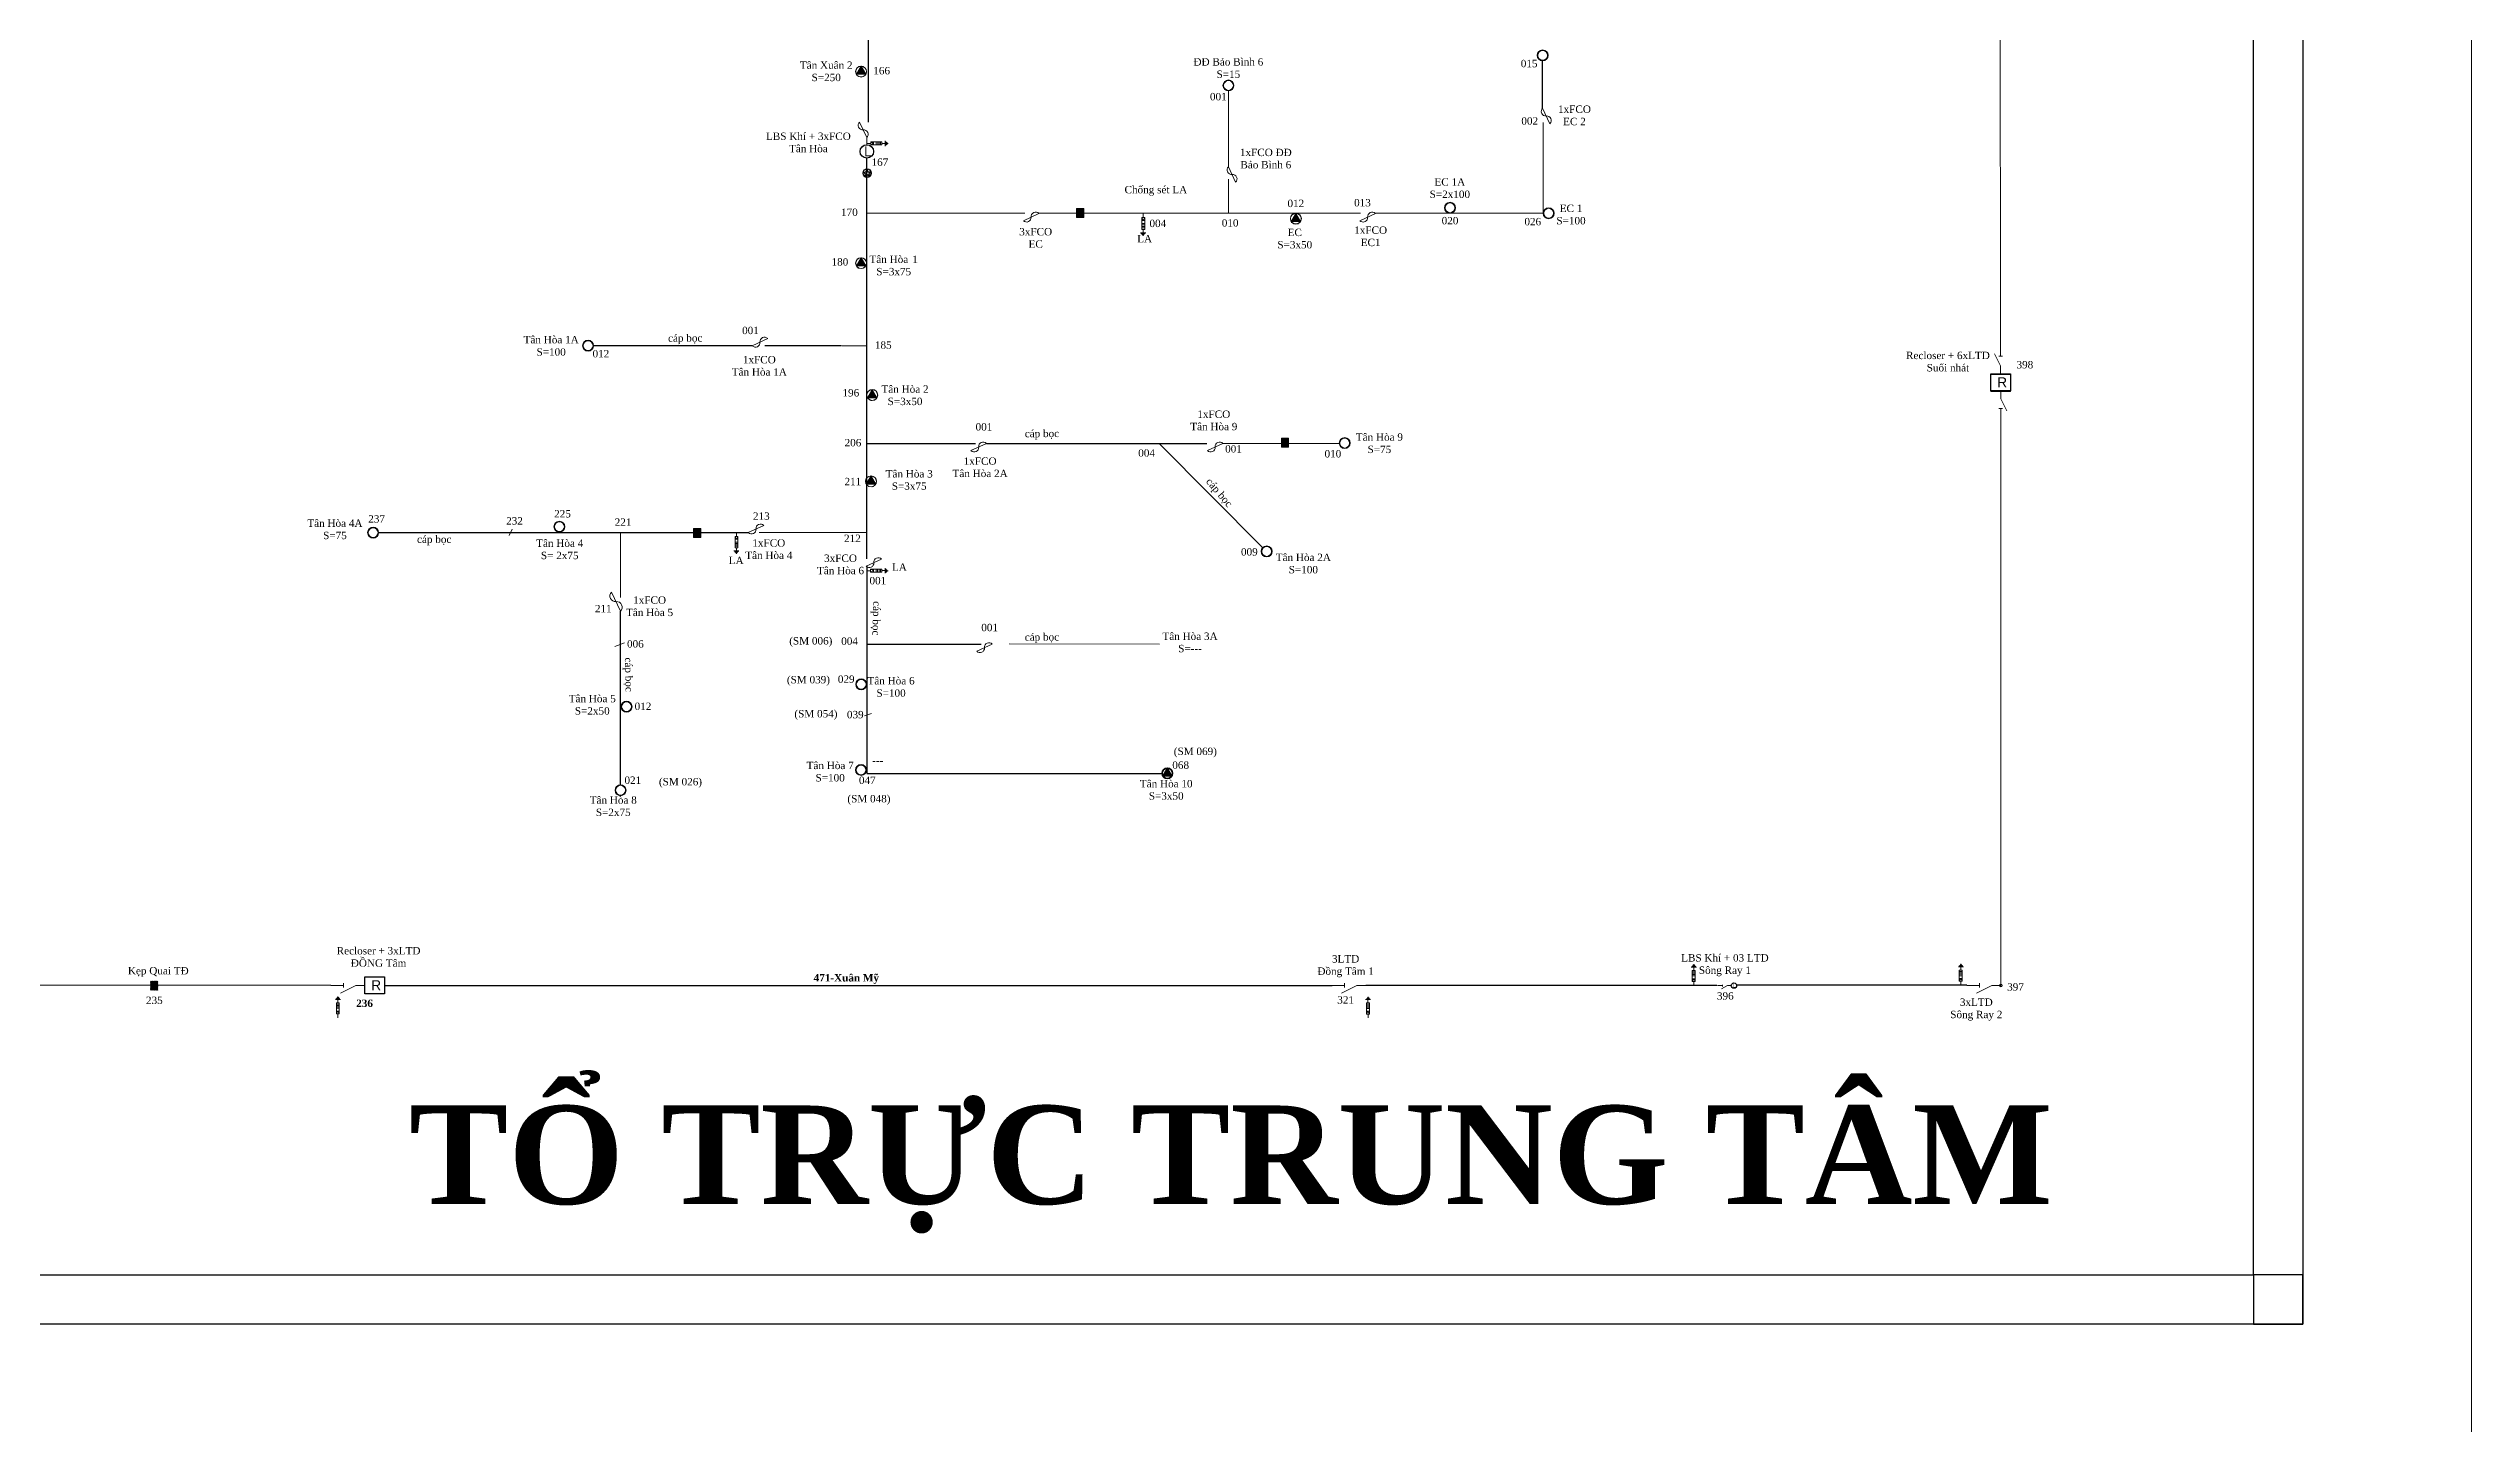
# Model space of a CAD drawing. Header units: inches. Extents: x 4393 to 9189, y -189 to 2360.
# Drawn here: x 8357.2 to 8603.2, y 981.4 to 1121 of the extents above; entities that cross this region are included whole.
import ezdxf
from ezdxf.enums import TextEntityAlignment as Align

# ---------------------------------------------------------------- set-up
doc = ezdxf.new("R2010")
doc.units = ezdxf.units.IN
doc.header["$MEASUREMENT"] = 0
for name, color, linetype, lineweight in [('Day 22kV', 1, 'Continuous', 25), ('TBA', 5, 'Continuous', 18), ('Text', 7, 'Continuous', 15), ('Thiet bi', 3, 'Continuous', 18)]:
    doc.layers.add(name, color=color, linetype=linetype, lineweight=lineweight)
doc.layers.add('TEXT477TANPHU', color=7, linetype='Continuous')
doc.styles.get("Standard").update_dxf_attribs({"font": 'arial.ttf'})
doc.styles.add('TimeNRoman', font='times.ttf')
doc.styles.add('TimeNRoman-B', font='timesbd.ttf')

# ---------------------------------------------------------------- blocks, each defined once
blk = doc.blocks.new('TBA 3P')
h = blk.add_hatch(color=4)
h.set_gradient(color1=(0, 0, 255), one_color=1, tint=1, name='INVSPHERICAL')
h.paths.add_polyline_path([(-0.01, 1.58), (0, 1.6, 0.414214), (-0.8, 0.8, 0.131652), (-0.69, 0.4), (-0.68, 0.42, -0.12747), (-0.78, 0.8, -0.409402)])
h = blk.add_hatch(color=4)
h.set_gradient(color1=(0, 0, 255), one_color=1, tint=1, name='INVSPHERICAL')
h.paths.add_polyline_path([(0.8, 0.8, 1), (-0.8, 0.8, 1)])
h.paths.add_polyline_path([(-0.78, 0.8, -1), (0.78, 0.8, -1)], flags=16)
h = blk.add_hatch()
h.set_pattern_fill('AR-HBONE', color=4, scale=0.25, style=0)
h.paths.add_polyline_path([(0.69, 0.4), (0.67, 0.4, -0.566432), (-0.67, 0.4), (-0.69, 0.4, 0.57735)])
h = blk.add_hatch(color=4)
h.set_gradient(color1=(0, 0, 255), one_color=1, tint=1, name='SPHERICAL')
h.paths.add_polyline_path([(0, 1.6), (0.01, 1.58, -0.409402), (0.78, 0.8, -0.12747), (0.68, 0.42), (0.69, 0.4, 0.131652), (0.8, 0.8, 0.414214)])
at = {"color": 0}
blk.add_lwpolyline([(0, 1.6, 0, 1.39, 0), (0, 0.4, 0, 0, 0)], format="xyseb", dxfattribs=at)
blk.add_lwpolyline([(-0.69, 0.4), (0.69, 0.4), (0, 1.6)], close=True, dxfattribs=at)
for radius in [0.8, 0.778]:
    blk.add_circle((0, 0.8), radius, dxfattribs=at)
blk = doc.blocks.new('TBA 1P')
h = blk.add_hatch(color=4)
h.set_gradient(color1=(0, 0, 255), one_color=1, tint=1, name='SPHERICAL')
h.paths.add_polyline_path([(0.8, 0.8, 1), (-0.8, 0.8, 1)])
h.paths.add_polyline_path([(-0.77, 0.8, -1), (0.77, 0.8, -1)], flags=16)
at = {"color": 0}
for radius in [0.8, 0.769, 0.759, 0.759, 0.748, 0.737, 0.726, 0.715]:
    blk.add_circle((0, 0.8), radius, dxfattribs=at)
blk = doc.blocks.new('FCO')
at = {"color": 0}
blk.add_lwpolyline([(0, 0, 0.707499), (1.13, 0.53, -0.707499), (2.26, 1.05, -5.301682)], format="xyb", dxfattribs=at)
blk.add_lwpolyline([(0, 0), (2.26, 1.05)], dxfattribs=at)
blk = doc.blocks.new('LA')
at = {"color": 0}
for p, q in [((0.33, -2.28), (0.53, -2.69)), ((0.33, -2.28), (0.74, -2.28)), ((0.33, -3.92), (0.33, -2.28)), ((0.33, -2.69), (0.74, -2.69)), ((0.33, -3.1), (0.74, -3.1)), ((0.33, -3.3), (0.74, -3.3)), ((0.52, -1.72), (0.52, -2.28)), ((0.53, -2.69), (0.74, -2.28)), ((0.74, -2.28), (0.74, -3.92)), ((0.88, -4.39), (0.14, -4.39)), ((0.22, -4.48), (0.8, -4.48)), ((0.3, -4.58), (0.72, -4.58)), ((0.33, -3.51), (0.74, -3.51)), ((0.33, -3.71), (0.74, -3.71)), ((0.74, -3.92), (0.33, -3.92)), ((0.38, -4.67), (0.64, -4.67)), ((0.46, -4.77), (0.56, -4.77)), ((0.53, -3.92), (0.53, -4.39))]:
    blk.add_line(p, q, dxfattribs=at)
blk = doc.blocks.new('ALTD')
at = {"color": 0}
for points in [[(3.38, 1.08), (1.27, 0), (0, 0)], [(2.99, 0.31), (2.99, -0.31)], [(2.99, 0), (4.73, 0)]]:
    blk.add_lwpolyline(points, dxfattribs=at)
blk = doc.blocks.new('ngoi sao')
at = {"layer": 'Day 22kV', "color": 1}
for p, q in [((7789, 2470), (7804, 2475)), ((7804, 2465), (7789, 2470)), ((7804, 2475), (7804, 2490)), ((7804, 2490), (7812, 2478)), ((7804, 2450), (7804, 2465)), ((7812, 2462), (7804, 2450)), ((7812, 2478), (7827, 2482)), ((7827, 2458), (7812, 2462)), ((7827, 2482), (7818, 2470)), ((7818, 2470), (7827, 2458))]:
    blk.add_line(p, q, dxfattribs=at)
blk = doc.blocks.new('báo sự cố')
at = {"layer": 'Day 22kV', "color": 1, "xscale": 0.1313280000002237, "yscale": 0.1313280000002237, "zscale": 0.1313280000002237}
blk.add_blockref('ngoi sao', (6759.6, 2134.3, 3), dxfattribs=at)
at = {"layer": 'TBA', "xscale": 3.449999999999818, "yscale": 3.449999999999818, "zscale": 3.449999999999818, "rotation": 90}
blk.add_blockref('TBA 1P', (7788, 2458.8), dxfattribs=at)
blk = doc.blocks.new('Re')
at = {"layer": 'Day 22kV', "color": 0}
blk.add_lwpolyline([(1873.3, 178.6), (1883.3, 178.6), (1883.3, 170.1), (1873.3, 170.1)], close=True, dxfattribs=at)
at = {"layer": 'TEXT477TANPHU', "color": 7, "true_color": 0xffffff, "insert": (1876.5, 176.9), "char_height": 5, "attachment_point": 1}
blk.add_mtext_dynamic_manual_height_columns('R', width=1.151, gutter_width=1, heights=[0], dxfattribs=at)
blk = doc.blocks.new('LBS khí')
blk.add_circle((1.1, -1.1), 3.4)
at = {"layer": 'TEXT477TANPHU', "color": 7, "true_color": 0xffffff, "insert": (-0.3, 1.4), "char_height": 5, "attachment_point": 1}
blk.add_mtext_dynamic_manual_height_columns('L', width=1.151, gutter_width=1, heights=[0], dxfattribs=at)
blk = doc.blocks.new('4')
at = {"layer": 'Day 22kV', "color": 6}
for p, q in [((1149, 841), (1149, 0)), ((1149, 0), (0, 0))]:
    blk.add_line(p, q, dxfattribs=at)
blk = doc.blocks.new('7')
at = {"layer": 'Day 22kV', "color": 6}
for p, q in [((10, 10), (0, 10)), ((0, 10), (0, 0)), ((10, 0), (10, 10)), ((0, 0), (10, 0))]:
    blk.add_line(p, q, dxfattribs=at)
blk = doc.blocks.new('11')
at = {"layer": 'Day 22kV', "color": 6}
blk.add_lwpolyline([(1138.99, 829.51), (10, 829.49), (10, 8.51), (1138.99, 8.51), (1138.99, 829.51)], dxfattribs=at)
for name, p in [('4', (0, -1.49)), ('7', (1138.99, -1.49))]:
    blk.add_blockref(name, p, dxfattribs=at)

msp = doc.modelspace()

# ---------------------------------------------------------------- hatches: boundary and pattern name
at = {"layer": 'Text', "lineweight": 15}
h = msp.add_hatch(dxfattribs=at)
h.set_pattern_fill('ANSI38', color=4, scale=0.5, style=0)
h.set_pattern_definition([(45, (8318.58646, 216.46735), (-0.044194174, 0.044194174), []), (135, (8318.58646, 216.46735), (-0.1325825215, 0.044194174), [0.15625, -0.09375])])
h.paths.add_polyline_path([(8462.3, 1104.77), (8461.57, 1104.77), (8461.57, 1103.87), (8462.3, 1103.87)])
h = msp.add_hatch(dxfattribs=at)
h.set_pattern_fill('ANSI38', color=4, scale=0.5, style=0)
h.set_pattern_definition([(45, (8339.380817, 193.16324), (-0.044194174, 0.044194174), []), (135, (8339.380817, 193.16324), (-0.1325825215, 0.044194174), [0.15625, -0.09375])])
h.paths.add_polyline_path([(8483.09, 1081.47), (8482.36, 1081.47), (8482.36, 1080.56), (8483.09, 1080.56)])
h = msp.add_hatch(dxfattribs=at)
h.set_pattern_fill('ANSI38', color=4, scale=0.5, style=0)
h.set_pattern_definition([(45, (8279.71678, 184.004016), (-0.044194174, 0.044194174), []), (135, (8279.71678, 184.004016), (-0.1325825215, 0.044194174), [0.15625, -0.09375])])
h.paths.add_polyline_path([(8423.43, 1072.31), (8422.7, 1072.31), (8422.7, 1071.4), (8423.43, 1071.4)])
h = msp.add_hatch(dxfattribs=at)
h.set_pattern_fill('ANSI38', color=4, scale=0.5, style=0)
h.set_pattern_definition([(45, (8224.5979, 138.034035), (-0.044194174, 0.044194174), []), (135, (8224.5979, 138.034035), (-0.1325825215, 0.044194174), [0.15625, -0.09375])])
h.paths.add_polyline_path([(8368.31, 1026.34), (8367.58, 1026.34), (8367.58, 1025.43), (8368.31, 1025.43)])

# ---------------------------------------------------------------- linework, layer by layer
at = {"lineweight": 15}
msp.add_circle((8440.28, 1110.58), 0.684, dxfattribs=at)
at = {"layer": 'Day 22kV', "color": 5, "lineweight": 15}
msp.add_line((8508.93, 1104.3), (8508.93, 1113.51), dxfattribs=at)
at = {"layer": 'Day 22kV', "color": 6, "lineweight": 15}
msp.add_line((8555.38, 1025.77), (8555.38, 1083.49), dxfattribs=at)
at = {"layer": 'Day 22kV', "color": 6, "lineweight": 30}
for p, q in [((8526.55, 1025.89), (8490.93, 1025.9)), ((8551.95, 1025.94), (8528.57, 1025.95))]:
    msp.add_line(p, q, dxfattribs=at)
at = {"layer": 'Day 22kV', "color": 5, "lineweight": 30}
for points in [[(8440.43, 1250.83), (8440.41, 1113.55)], [(8508.88, 1114.97), (8508.88, 1119.77)], [(8440.28, 1069.22), (8440.28, 1109.89)], [(8428.65, 1090.85), (8412.55, 1090.85)], [(8437.7, 1090.85), (8429.94, 1090.85)], [(8440.28, 1080.94), (8451.31, 1080.94)], [(8452.42, 1080.94), (8474.8, 1080.94)], [(8469.94, 1080.94), (8480.49, 1070.34)], [(8390.73, 1071.88), (8428.25, 1071.88)], [(8440.28, 1068.47), (8440.28, 1047.44)], [(8415.28, 1046.28), (8415.28, 1063.9)], [(8440.34, 1060.57), (8451.9, 1060.57)], [(8440.28, 1047.44), (8470.22, 1047.44)]]:
    msp.add_lwpolyline(points, dxfattribs=at)
at = {"layer": 'Day 22kV', "lineweight": 15}
msp.add_lwpolyline([(8555.21, 1236.44), (8555.37, 1090.8)], dxfattribs=at)
at = {"layer": 'Day 22kV', "color": 5, "lineweight": 15}
for points in [[(8476.99, 1109.02), (8476.99, 1116.72)], [(8440.28, 1111.98), (8440.28, 1111.26)], [(8476.99, 1104.3), (8476.99, 1107.75)], [(8440.28, 1104.3), (8456.32, 1104.3)], [(8457.76, 1104.3), (8490.39, 1104.3)], [(8491.91, 1104.3), (8508.93, 1104.3)], [(8440.28, 1090.85), (8437.77, 1090.85)], [(8476.42, 1080.94), (8488.23, 1080.94)], [(8415.28, 1071.94), (8415.28, 1065.28)], [(8440.28, 1071.88), (8429.36, 1071.88)], [(8454.72, 1060.58), (8470, 1060.57)]]:
    msp.add_lwpolyline(points, dxfattribs=at)
at = {"layer": 'Day 22kV', "color": 0, "lineweight": 15}
for points in [[(8554.37, 1087.92), (8556.38, 1087.92), (8556.38, 1086.21), (8554.37, 1086.21)], [(8389.32, 1026.77), (8391.33, 1026.77), (8391.33, 1025.05), (8389.32, 1025.05)]]:
    msp.add_lwpolyline(points, close=True, dxfattribs=at)
at = {"layer": 'Day 22kV', "color": 30, "lineweight": 30}
for points in [[(8385.89, 1025.91), (8338.32, 1025.92)], [(8391.33, 1025.91), (8487.5, 1025.91)]]:
    msp.add_lwpolyline(points, dxfattribs=at)
at = {"layer": 'Day 22kV', "color": 4, "lineweight": 15}
msp.add_circle((8555.38, 1025.91), 0.135, dxfattribs=at)
at = {"layer": 'Text', "color": 4, "lineweight": 15}
for p, q in [((8403.98, 1071.59), (8404.29, 1072.24)), ((8414.71, 1060.33), (8415.67, 1060.7)), ((8440.03, 1053.29), (8440.74, 1053.52))]:
    msp.add_line(p, q, dxfattribs=at)
at = {"layer": 'Text', "color": 4}
msp.add_lwpolyline([(7959.2, 1504.68), (8603.17, 1504.68), (8603.17, 425.7), (7959.2, 425.7)], close=True, dxfattribs=at)
at = {"layer": 'Text', "color": 4, "lineweight": 15}
for points in [[(8461.57, 1104.77), (8462.3, 1104.77), (8462.3, 1103.87), (8461.57, 1103.87)], [(8482.36, 1081.47), (8483.09, 1081.47), (8483.09, 1080.56), (8482.36, 1080.56)], [(8422.7, 1072.31), (8423.43, 1072.31), (8423.43, 1071.4), (8422.7, 1071.4)]]:
    msp.add_lwpolyline(points, close=True, dxfattribs=at)

# ---------------------------------------------------------------- block references
at = {"color": 0, "lineweight": 15}
for p, xscale, yscale, zscale in [((8440.06, 1110.8), 0.2015999999994165, 0.2015999999998712, 0.2016), ((8528.21, 1025.98), 0.080806488741473, 0.08080648874101826, 0.08080648874111647)]:
    msp.add_blockref('LBS khí', p, dxfattribs=dict(at, xscale=xscale, yscale=yscale, zscale=zscale))
at = {"layer": 'Day 22kV', "color": 6, "lineweight": 30, "xscale": 0.5, "yscale": 0.5, "zscale": 0.5}
msp.add_blockref('11', (8011.55, 992.26), dxfattribs=at)
at = {"layer": 'Day 22kV', "color": 6, "lineweight": 15, "xscale": 0.1612799999996704, "yscale": 0.161279999999806, "zscale": 0.1612800000000109, "rotation": 345.0685828217896}
msp.add_blockref('báo sự cố', (7124.92, 1048.74), dxfattribs=at)
at = {"layer": 'Day 22kV', "color": 0, "lineweight": 15, "xscale": 0.2015999999994165, "yscale": 0.2015999999998712, "zscale": 0.2016}
for p in [(8176.71, 1051.98), (8011.66, 990.77)]:
    msp.add_blockref('Re', p, dxfattribs=at)
at = {"layer": 'TBA', "lineweight": 15, "yscale": 0.6955199999999877, "zscale": 0.6955200000001468}
for name, p, xscale in [('TBA 3P', (8439.7, 1118.13), 0.6955200000002151), ('TBA 1P', (8508.88, 1119.77), 0.6955200000002151), ('TBA 1P', (8476.99, 1116.72), 0.6955200000002151), ('TBA 3P', (8483.83, 1103.2), 0.6955200000002151), ('TBA 1P', (8499.48, 1104.3), 0.6955200000002151), ('TBA 1P', (8509.49, 1103.75), 0.6955200000002151), ('TBA 3P', (8439.7, 1098.68), 0.6955200000002151), ('TBA 1P', (8411.99, 1090.3), 0.6955200000002151), ('TBA 3P', (8440.83, 1085.29), 0.6955200000002151), ('TBA 1P', (8488.79, 1080.41), 0.6955200000002151), ('TBA 3P', (8440.71, 1076.52), 0.6955200000002151), ('TBA 1P', (8390.17, 1071.32), 0.6955200000002151), ('TBA 1P', (8409.08, 1071.92), 0.6955200000002151), ('TBA 1P', (8480.87, 1069.41), 0.6955200000002151), ('TBA 1P', (8439.71, 1055.92), 0.6955200000002151), ('TBA 1P', (8415.89, 1053.65), -0.6955200000002151), ('TBA 1P', (8439.69, 1047.23), 0.6955200000002151), ('TBA 3P', (8470.78, 1046.88), -0.6955200000002151), ('TBA 1P', (8470.78, 1046.88), -0.6955200000002151), ('TBA 1P', (8415.28, 1045.17), -0.6955200000002151)]:
    msp.add_blockref(name, p, dxfattribs=dict(at, xscale=xscale))
at = {"layer": 'Thiet bi', "lineweight": 15}
for name, p, xscale, yscale, zscale, rotation in [('FCO', (8508.88, 1114.97), 0.6955199999999877, 0.6955199999999877, 0.6955200000001468, 270), ('FCO', (8440.28, 1111.98), 0.6955199999999877, 0.6955199999999877, 0.6955200000001468, 90), ('LA', (8439.09, 1111.03), 0.6955199999999877, 0.6955199999999877, 0.6955200000001468, 90), ('FCO', (8476.99, 1109.02), 0.6955199999999877, 0.6955199999999877, 0.6955200000001468, 270), ('FCO', (8457.74, 1104.28), 0.6955200000002151, 0.6955199999999877, 0.6955200000001468, 180), ('FCO', (8491.9, 1104.28), 0.6955200000002151, 0.6955199999999877, 0.6955200000001468, 180), ('ALTD', (8555.37, 1088.06), 0.5796000000000276, 0.5796000000000276, 0.5796000000000001, 90), ('ALTD', (8555.38, 1086.21), 0.5796000000000276, 0.5796000000000276, 0.5796000000000001, 270), ('FCO', (8452.42, 1080.94), 0.6955200000002151, 0.6955199999999877, 0.6955200000001468, 180), ('FCO', (8476.42, 1080.94), 0.6955200000002151, 0.6955199999999877, 0.6955200000001468, 180), ('FCO', (8441.78, 1069.2), 0.6955200000002151, 0.6955199999999877, 0.6955200000001468, 180), ('LA', (8439.08, 1067.65), 0.6955199999999877, 0.6955199999999877, 0.6955200000001468, 90), ('FCO', (8415.28, 1063.9), 0.8625000000001819, 0.8625000000001819, 0.8625000000001819, 90), ('FCO', (8453.01, 1060.57), 0.6955200000002151, 0.6955199999999877, 0.6955200000001468, 180), ('ALTD', (8389.32, 1025.91), 0.725760000000264, 0.7257600000000366, 0.7257600000000735, 180), ('ALTD', (8490.93, 1025.91), 0.725760000000264, 0.7257600000000366, 0.7257600000000735, 180), ('LA', (8524.58, 1024.71), 0.6955200000002151, 0.6955199999997603, 0.6955199999999999, 180), ('ALTD', (8528.02, 1025.89), 0.2909033594678476, 0.290903359468075, 0.2909033594680488, 180), ('LA', (8551.69, 1024.74), 0.6955200000002151, 0.6955199999997603, 0.6955199999999999, 180), ('ALTD', (8555.38, 1025.91), 0.725760000000264, 0.7257600000000366, 0.7257600000000735, 180), ('LA', (8386.95, 1021.43), 0.6955200000002151, 0.6955199999997603, 0.6955199999999999, 180), ('LA', (8491.52, 1021.41), 0.6955200000002151, 0.6955199999997603, 0.6955199999999999, 180)]:
    msp.add_blockref(name, p, dxfattribs=dict(at, xscale=xscale, yscale=yscale, zscale=zscale, rotation=rotation))
for name, p, xscale, yscale, zscale in [('LA', (8467.95, 1105.51), 0.725760000000264, 0.7257600000000366, 0.7257600000000735), ('FCO', (8428.65, 1090.85), 0.6955200000002151, 0.6955199999999877, 0.6955200000001468), ('FCO', (8428.25, 1071.88), 0.6955200000002151, 0.6955199999999877, 0.6955200000001468), ('LA', (8426.69, 1073.07), 0.6955200000002151, 0.6955199999999877, 0.6955200000001468)]:
    msp.add_blockref(name, p, dxfattribs=dict(at, xscale=xscale, yscale=yscale, zscale=zscale))

# ---------------------------------------------------------------- texts
at = {"layer": 'Text', "color": 4, "lineweight": 15}
for s, style, p in [('166', 'TimeNRoman', (8441.79, 1118.41)), ('015', 'TimeNRoman', (8507.51, 1119.13)), ('001', 'TimeNRoman', (8475.96, 1115.77)), ('002', 'TimeNRoman', (8507.57, 1113.3)), ('167', 'TimeNRoman', (8441.61, 1109.12)), ('170', 'TimeNRoman', (8438.51, 1104.03)), ('012', 'TimeNRoman', (8483.83, 1104.93)), ('013', 'TimeNRoman', (8490.59, 1105)), ('LA', 'TimeNRoman', (8468.48, 1101.34)), ('004', 'TimeNRoman', (8469.82, 1102.9)), ('010', 'TimeNRoman', (8477.16, 1102.95)), ('020', 'TimeNRoman', (8499.48, 1103.18)), ('026', 'TimeNRoman', (8507.88, 1103.08)), ('180', 'TimeNRoman', (8437.55, 1098.99)), ('001', 'TimeNRoman', (8428.47, 1092.03)), ('185', 'TimeNRoman', (8441.95, 1090.55)), ('398', 'TimeNRoman', (8557.83, 1088.55)), ('196', 'TimeNRoman', (8438.66, 1085.7)), ('001', 'TimeNRoman', (8452.17, 1082.24)), ('206', 'TimeNRoman', (8438.87, 1080.64)), ('001', 'TimeNRoman', (8477.5, 1080.01)), ('010', 'TimeNRoman', (8487.59, 1079.51)), ('LA', 'TimeNRoman', (8427.02, 1068.68)), ('LA', 'TimeNRoman', (8443.59, 1068)), ('001', 'TimeNRoman', (8441.4, 1066.63)), ('001', 'TimeNRoman', (8452.75, 1061.87)), ('---', 'TimeNRoman', (8441.39, 1048.38)), ('068', 'TimeNRoman', (8472.14, 1047.9)), ('397', 'TimeNRoman', (8556.88, 1025.38)), ('235', 'TimeNRoman', (8367.96, 1024.02)), ('236', 'TimeNRoman-B', (8389.3, 1023.72)), ('321', 'TimeNRoman', (8488.88, 1024.06)), ('396', 'TimeNRoman', (8527.42, 1024.47))]:
    msp.add_text(s, height=0.75, dxfattribs=dict(at, style=style)).set_placement(p, align=Align.CENTER)
at = {"layer": 'Text', "color": 3, "lineweight": 15, "style": 'TimeNRoman'}
for rotation, p in [(0.3502, (8421.85, 1091.26)), (0.3502, (8458.06, 1081.57)), (310.4606, (8475.79, 1075.71)), (268.4063, (8440.89, 1063.19)), (0.3502, (8458.06, 1060.91)), (271.3185, (8415.76, 1057.45))]:
    msp.add_text('cáp bọc', height=0.75, rotation=rotation, dxfattribs=at).set_placement(p, align=Align.CENTER)
for s, p in [('012', (8413.29, 1089.67)), ('004', (8468.68, 1079.59)), ('211', (8438.86, 1076.69)), ('237', (8390.52, 1072.9)), ('232', (8404.52, 1072.7)), ('225', (8409.39, 1073.42)), ('221', (8415.54, 1072.57)), ('213', (8429.57, 1073.18)), ('cáp bọc', (8396.37, 1070.83)), ('212', (8438.82, 1070.92)), ('009', (8479.11, 1069.55)), ('211', (8413.53, 1063.79)), ('006', (8416.79, 1060.21)), ('    (SM 006)', (8434.03, 1060.52)), ('004', (8438.53, 1060.49)), ('    (SM 039)', (8433.79, 1056.58)), ('029', (8438.19, 1056.63)), ('012', (8417.56, 1053.87)), ('    (SM 054)', (8434.55, 1053.12)), ('039', (8439.11, 1053.03)), ('    (SM 069)', (8473.06, 1049.3)), ('021', (8416.53, 1046.37)), ('    (SM 026)', (8420.8, 1046.22)), ('047', (8440.33, 1046.36)), ('    (SM 048)', (8439.93, 1044.49))]:
    msp.add_text(s, height=0.75, dxfattribs=at).set_placement(p, align=Align.CENTER)
at = {"layer": 'Text', "color": 4, "lineweight": 15, "attachment_point": 5}
for s, insert, char_height, width, style in [('Tân Xuân 2\\PS=250', (8436.16, 1118.71), 0.75, 7.2593, 'TimeNRoman'), ('1xFCO\\PEC 2', (8512.11, 1114.24), 0.75, 4.3446, 'TimeNRoman'), ('LBS Khí + 3xFCO \\PTân Hòa', (8434.35, 1111.49), 0.75, 11.0523, 'TimeNRoman'), ('1xFCO ĐĐ \\PBảo Bình 6', (8480.78, 1109.85), 0.75, 10.924, 'TimeNRoman'), ('Chống sét LA', (8469.62, 1106.58), 0.75, 7.2593, 'TimeNRoman'), ('EC 1A\\PS=2x100', (8499.46, 1106.85), 0.75, 6.534, 'TimeNRoman'), ('EC 1\\PS=100', (8511.76, 1104.17), 0.75, 6.534, 'TimeNRoman'), ('3xFCO\\PEC', (8457.42, 1101.8), 0.75, 4.3446, 'TimeNRoman'), ('EC\\PS=3x50', (8483.72, 1101.73), 0.75, 6.534, 'TimeNRoman'), ('1xFCO\\PEC1', (8491.42, 1101.96), 0.75, 4.3446, 'TimeNRoman'), ('Tân Hòa{\\H1.467X; }1\\PS=3x75', (8443.01, 1099), 0.75, 6.534, 'TimeNRoman'), ('Tân Hòa 1A\\PS=100', (8408.24, 1090.84), 0.75, 6.534, 'TimeNRoman'), ('1xFCO\\PTân Hòa 1A', (8429.37, 1088.81), 0.75, 6.0718, 'TimeNRoman'), ('Recloser + 6xLTD \\PSuối nhát', (8550.02, 1089.24), 0.75, 9.9655, 'TimeNRoman'), ('Tân Hòa 2\\PS=3x50', (8444.16, 1085.82), 0.75, 6.534, 'TimeNRoman'), ('1xFCO\\PTân Hòa 9', (8475.5, 1083.27), 0.75, 8.5, 'TimeNRoman'), ('Tân Hòa 9\\PS=75', (8492.31, 1080.95), 0.75, 6.534, 'TimeNRoman'), ('Tân Hòa 3\\PS=3x75', (8444.58, 1077.22), 0.75, 6.534, 'TimeNRoman'), ('1xFCO\\PTân Hòa 2A', (8451.78, 1078.51), 0.75, 10.5815, 'TimeNRoman'), ('Tân Hòa 4A\\PS=75', (8386.29, 1072.21), 0.75, 7.2593, 'TimeNRoman'), ('Tân Hòa 4\\PS= 2x75', (8409.11, 1070.18), 0.75, 7.2593, 'TimeNRoman'), ('1xFCO\\PTân Hòa 4', (8430.33, 1070.2), 0.75, 6.534, 'TimeNRoman'), ('3xFCO\\PTân Hòa 6', (8437.61, 1068.65), 0.75, 8.5, 'TimeNRoman'), ('Tân Hòa 2A\\PS=100', (8484.59, 1068.74), 0.75, 6.534, 'TimeNRoman'), ('1xFCO\\PTân Hòa 5', (8418.23, 1064.4), 0.75, 8.5, 'TimeNRoman'), ('Tân Hòa 3A\\PS=---', (8473.09, 1060.73), 0.75, 6.534, 'TimeNRoman'), ('Tân Hòa 5\\PS=2x50', (8412.41, 1054.4), 0.75, 7.2593, 'TimeNRoman'), ('Tân Hòa 6\\PS=100', (8442.74, 1056.21), 0.75, 6.534, 'TimeNRoman'), ('Tân Hòa 7\\PS=100', (8436.56, 1047.61), 0.75, 6.534, 'TimeNRoman'), ('Tân Hòa 8\\PS=2x75', (8414.54, 1044.1), 0.75, 6.534, 'TimeNRoman'), ('Recloser + 3xLTD\\PĐỒNG Tâm', (8390.72, 1028.8), 0.75, 12.4941, 'TimeNRoman'), ('3LTD \\PĐồng Tâm 1', (8488.88, 1027.86), 0.75, 6.4223, 'TimeNRoman'), ('{\\fTimes New Roman|b0|i0|c0|p18;LBS Khí + 03 LTD \\PSông Ray 1}', (8527.38, 1027.96), 0.75, 13.406, 'TimeNRoman-B'), ('Kẹp Quai TĐ', (8368.36, 1027.28), 0.75, 7.0291, 'TimeNRoman'), ('{\\fTimes New Roman|b1|i0|c0|p18;471-Xuân Mỹ}', (8438.2, 1026.56), 0.75, 7.9543, 'TimeNRoman'), ('{\\fTimes New Roman|b0|i0|c0|p18;3xLTD \\PSông Ray 2}', (8552.9, 1023.46), 0.75, 6.7158, 'TimeNRoman-B'), ('{\\fTimes New Roman|b1|i0|c0|p18;\\C1; TỔ TRỰC TRUNG TÂM  }', (8475.35, 1007.22), 10, 250, 'TimeNRoman')]:
    msp.add_mtext(s, dxfattribs=dict(at, insert=insert, char_height=char_height, width=width, style=style))
at = {"layer": 'Text', "color": 3, "lineweight": 15, "char_height": 0.75, "attachment_point": 5, "style": 'TimeNRoman'}
for s, insert, width in [('ĐĐ Bảo Bình 6\\PS=15', (8476.98, 1119.04), 7.2593), ('Tân Hòa 10\\PS=3x50', (8470.67, 1045.76), 6.534)]:
    msp.add_mtext(s, dxfattribs=dict(at, insert=insert, width=width))

doc.saveas('drawing.dxf')
